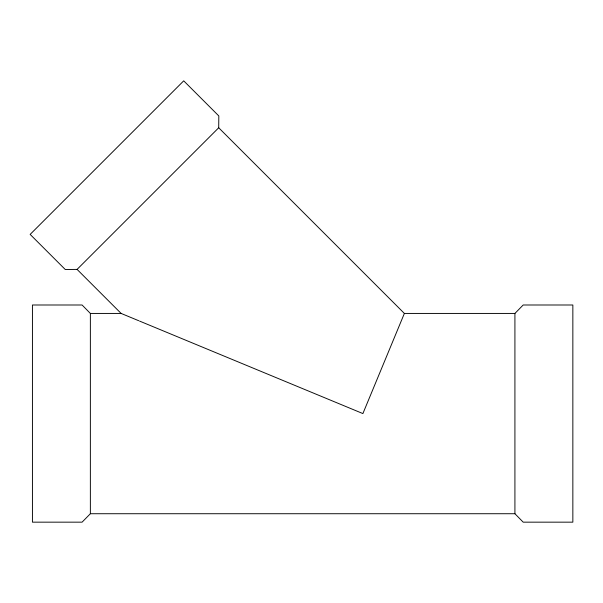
<?xml version="1.0" encoding="UTF-8"?>
<svg xmlns="http://www.w3.org/2000/svg" width="603" height="603" viewBox="0 0 603 603"><rect width="100%" height="100%" fill="white"/><g stroke="black" fill="none" stroke-linecap="round" stroke-linejoin="round"><path stroke-width="0.9" d="M90.367 513.726L90.367 313.432L82.091 304.997L32.434 304.997L32.434 522.16L82.091 522.16L90.367 513.726L514.917 513.726L523.193 522.16L572.85 522.16L572.85 304.997L523.193 304.997L514.917 313.432L514.917 513.726M218.708 127.768L218.821 115.949L183.711 80.84L30.15 234.401L65.267 269.511L77.086 269.398L218.708 127.768L404.372 313.432L514.917 313.432M404.372 313.432L362.893 413.575L139.527 321.06M90.367 313.432L121.12 313.432L138.69 320.713M77.086 269.398L121.12 313.432"/></g></svg>
